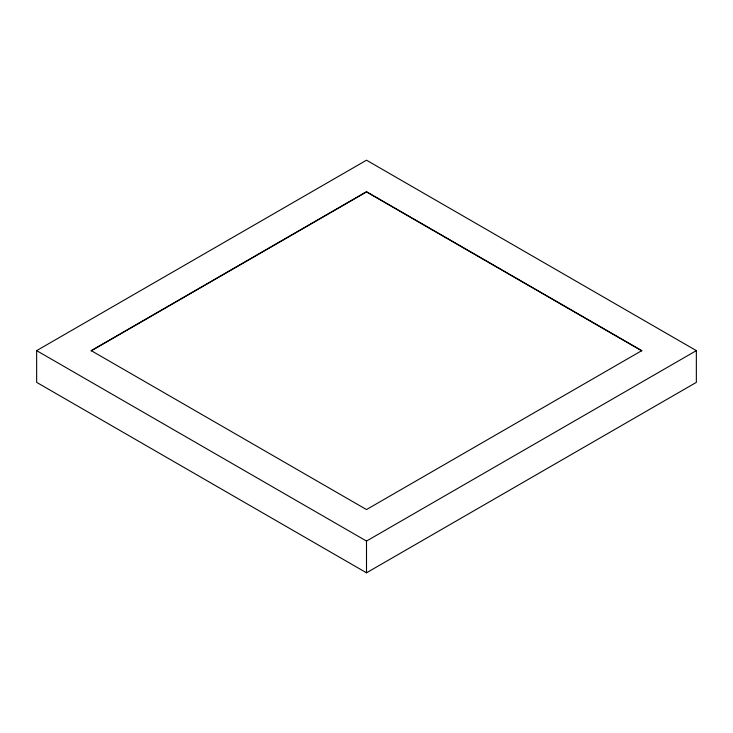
<?xml version="1.0" encoding="UTF-8"?>
<svg xmlns="http://www.w3.org/2000/svg" width="733" height="733" viewBox="0 0 733 733"><rect width="100%" height="100%" fill="white"/><g stroke="black" fill="none" stroke-linecap="round" stroke-linejoin="round"><path stroke-width="1.1" d="M36.65 350.631L366.5 160.197L696.35 350.631L696.35 382.369L366.5 572.803L36.65 382.369L36.65 350.631L366.5 541.064L696.35 350.631M91.13 350.915L366.5 191.936L641.87 350.915M366.5 541.064L366.5 572.803M366.5 191.698L91.213 350.631L366.5 509.563L641.787 350.631L366.5 191.698"/></g></svg>
